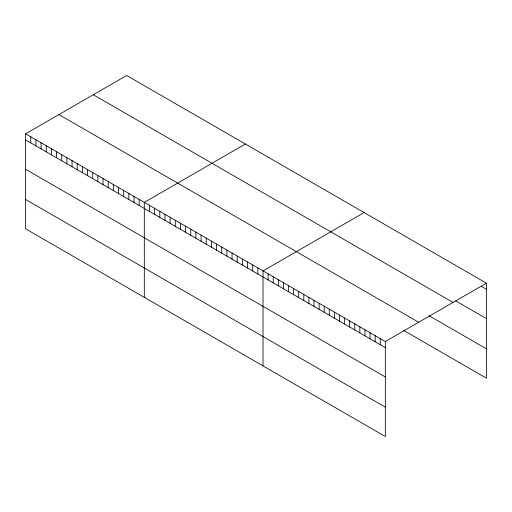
<?xml version="1.0" encoding="UTF-8"?>
<svg xmlns="http://www.w3.org/2000/svg" width="512" height="512" viewBox="0 0 512 512"><rect width="100%" height="100%" fill="white"/><g stroke="black" fill="none" stroke-linecap="round" stroke-linejoin="round"><path stroke-width="0.77" d="M25.6 133.83L385.338 341.523L385.338 436.518L25.6 228.826L25.6 133.83L126.662 75.482L486.4 283.174L486.4 378.17L403.584 330.355M245.376 144.019L144.314 202.368L144.314 297.363M364.09 212.563L263.027 270.906L263.027 365.901M385.338 341.523L486.4 283.174M481.306 286.317L486.4 289.261M455.821 300.947L486.4 318.598M93.312 94.739L453.05 302.432M429.069 315.731L486.4 348.832M58.95 114.573L418.688 322.272M25.6 139.91L385.338 347.603M25.6 169.254L385.338 376.947M25.6 199.482L385.338 407.174M380.243 338.579L380.243 344.666M375.149 335.642L375.149 341.722M370.054 332.698L370.054 338.778M364.954 329.754L364.954 335.834M359.859 326.81L359.859 332.896M354.765 323.872L354.765 329.952M349.664 320.928L349.664 327.008M344.57 317.984L344.57 324.064M339.475 315.04L339.475 321.126M334.374 312.102L334.374 318.182M329.28 309.158L329.28 315.238M324.186 306.214L324.186 312.301M319.091 303.27L319.091 309.357M313.99 300.333L313.99 306.413M308.896 297.389L308.896 303.469M303.802 294.445L303.802 300.531M298.701 291.501L298.701 297.587M293.606 288.563L293.606 294.643M288.512 285.619L288.512 291.699M283.411 282.675L283.411 288.762M278.317 279.731L278.317 285.818M273.222 276.794L273.222 282.874M268.128 273.85L268.128 279.93M257.869 267.93L257.869 274.01M252.704 264.947L252.704 271.027M247.546 261.965L247.546 268.051M242.381 258.989L242.381 265.069M237.222 256.006L237.222 262.093M232.058 253.03L232.058 259.11M226.899 250.048L226.899 256.128M221.734 247.066L221.734 253.152M216.576 244.09L216.576 250.17M211.411 241.107L211.411 247.187M206.253 238.125L206.253 244.211M201.088 235.149L201.088 241.229M195.93 232.166L195.93 238.253M190.765 229.19L190.765 235.27M185.606 226.208L185.606 232.288M180.442 223.226L180.442 229.312M175.283 220.25L175.283 226.33M170.125 217.267L170.125 223.347M164.96 214.291L164.96 220.371M159.802 211.309L159.802 217.389M154.637 208.326L154.637 214.413M149.478 205.35L149.478 211.43M139.155 199.386L139.155 205.472M133.99 196.41L133.99 202.49M128.832 193.427L128.832 199.514M123.667 190.451L123.667 196.531M118.509 187.469L118.509 193.549M113.344 184.486L113.344 190.573M108.186 181.51L108.186 187.59M103.021 178.528L103.021 184.608M97.862 175.546L97.862 181.632M92.698 172.57L92.698 178.65M87.539 169.587L87.539 175.674M82.374 166.611L82.374 172.691M77.216 163.629L77.216 169.709M72.051 160.646L72.051 166.733M66.893 157.67L66.893 163.75M61.728 154.688L61.728 160.768M56.57 151.712L56.57 157.792M51.405 148.73L51.405 154.81M46.246 145.747L46.246 151.834M41.082 142.771L41.082 148.851M35.923 139.789L35.923 145.869M30.758 136.806L30.758 142.893"/></g></svg>
